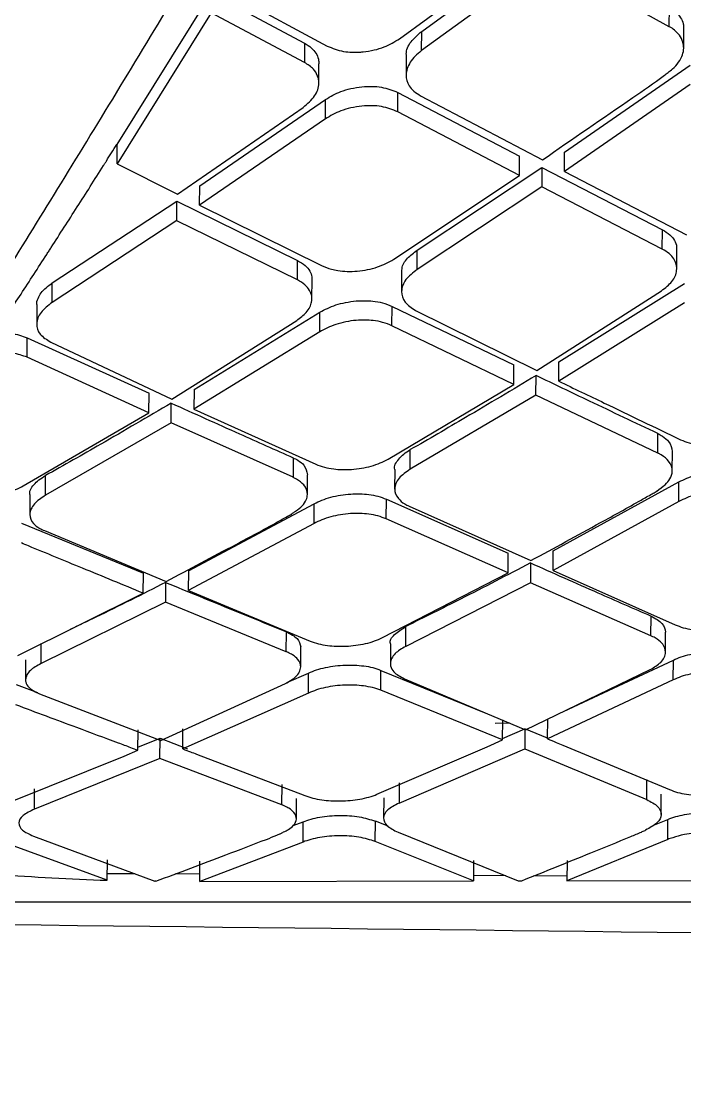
# Model space of a CAD drawing. Extents: x 943 to 1030, y 781 to 934.
# Drawn here: x 1004.556 to 1005.205, y 876.964 to 878.018 of the extents above; entities that cross this region are included whole.
import ezdxf

# ---------------------------------------------------------------- set-up
doc = ezdxf.new("R2010")
doc.units = 0
doc.header["$MEASUREMENT"] = 0
doc.layers.add('1', color=4, linetype='Continuous')

# ---------------------------------------------------------------- blocks, each defined once
blk = doc.blocks.new('AIRA')
at = {"layer": '1', "color": 3, "linetype": 'Continuous', "lineweight": 25}
for p, q in [((61.7707, 74.8425), (61.8939, 74.9322)), ((61.749, 74.8353), (61.8721, 74.9255)), ((61.8938, 74.9133), (61.7706, 74.8236)), ((62.013, 74.8469), (61.8938, 74.9133)), ((61.4727, 74.7317), (61.5647, 74.8798)), ((61.5645, 74.8799), (61.656, 74.831)), ((61.5777, 74.8823), (61.6782, 74.8281)), ((61.5646, 74.8608), (61.4726, 74.7127)), ((61.6559, 74.812), (61.5646, 74.8608)), ((62.013, 74.8469), (62.0131, 74.8658)), ((61.7706, 74.8236), (61.7707, 74.8425)), ((62.0271, 74.8263), (62.0272, 74.8451)), ((61.656, 74.831), (61.6559, 74.812)), ((61.7555, 74.8187), (61.7554, 74.7996)), ((61.67, 74.7919), (61.6701, 74.8107)), ((61.9105, 74.7243), (62.0336, 74.8093)), ((62.0335, 74.7904), (61.9104, 74.7053)), ((61.5534, 74.6912), (61.6765, 74.7758)), ((61.6764, 74.7568), (61.6765, 74.7758)), ((61.7472, 74.7827), (61.8665, 74.7204)), ((61.7472, 74.7637), (61.7472, 74.7827)), ((61.7695, 74.7794), (61.8888, 74.7166)), ((61.5316, 74.683), (61.6548, 74.7681)), ((61.8664, 74.7014), (61.7472, 74.7637)), ((61.6764, 74.7568), (61.5533, 74.6722)), ((61.4726, 74.7127), (61.4727, 74.7316)), ((61.9104, 74.7053), (61.9105, 74.7242)), ((61.4726, 74.7127), (61.5316, 74.683)), ((61.8664, 74.7014), (61.8665, 74.7203)), ((61.7433, 74.6193), (61.8664, 74.7014)), ((61.7663, 74.6283), (61.8882, 74.7091)), ((61.8882, 74.7091), (61.8881, 74.6901)), ((61.8882, 74.7091), (62.0063, 74.6482)), ((61.9104, 74.7053), (62.0297, 74.6433)), ((61.5533, 74.6722), (61.5534, 74.6912)), ((61.8881, 74.6901), (61.7662, 74.6094)), ((62.0062, 74.6293), (61.8881, 74.6901)), ((61.4091, 74.5962), (61.531, 74.6762)), ((61.531, 74.6762), (61.6492, 74.6181)), ((61.531, 74.6572), (61.531, 74.6762)), ((61.5533, 74.6722), (61.6726, 74.6131)), ((61.531, 74.6572), (61.409, 74.5771)), ((61.6491, 74.5991), (61.531, 74.6571)), ((62.0062, 74.6293), (62.0063, 74.6482)), ((61.7662, 74.6094), (61.7663, 74.6283)), ((62.0203, 74.6102), (62.0204, 74.629)), ((61.6491, 74.5991), (61.6492, 74.6181)), ((61.751, 74.6068), (61.751, 74.5875)), ((61.409, 74.5771), (61.4091, 74.5962)), ((61.6632, 74.5806), (61.6633, 74.5996)), ((61.9049, 74.519), (62.028, 74.5957)), ((61.8832, 74.5104), (62.0054, 74.5885)), ((61.3939, 74.5749), (61.3938, 74.5558)), ((62.0279, 74.5767), (61.9048, 74.5)), ((61.5478, 74.4918), (61.6709, 74.5674)), ((61.6708, 74.5483), (61.6709, 74.5674)), ((61.7415, 74.5542), (61.7416, 74.5732)), ((61.7416, 74.5732), (61.8609, 74.5158)), ((61.7647, 74.5693), (61.8832, 74.5104)), ((61.5261, 74.4825), (61.6483, 74.5595)), ((61.8608, 74.4968), (61.7415, 74.5542)), ((61.3844, 74.5234), (61.3845, 74.5425)), ((61.3845, 74.5425), (61.5038, 74.4883)), ((61.6708, 74.5483), (61.5477, 74.4727)), ((61.4076, 74.5382), (61.5261, 74.4825)), ((61.5037, 74.4691), (61.3844, 74.5234)), ((61.8608, 74.4968), (61.8609, 74.5158)), ((61.9048, 74.5), (61.9049, 74.519)), ((61.8825, 74.4864), (61.8826, 74.5054)), ((61.5478, 74.4918), (61.5477, 74.4727)), ((61.7378, 74.4236), (61.8608, 74.4968)), ((61.5037, 74.4691), (61.5038, 74.4883)), ((61.8825, 74.4864), (61.7594, 74.4137)), ((62.0018, 74.4295), (61.8825, 74.4864)), ((61.3807, 74.3974), (61.5037, 74.4691)), ((61.5254, 74.4593), (61.5255, 74.4785)), ((61.5477, 74.4727), (61.667, 74.4186)), ((61.5254, 74.4593), (61.4023, 74.3882)), ((61.6447, 74.4058), (61.5254, 74.4593)), ((62.0018, 74.4295), (62.0019, 74.4486)), ((61.7594, 74.4137), (61.7595, 74.4329)), ((62.0159, 74.4121), (62.016, 74.4312)), ((61.6448, 74.425), (61.6447, 74.4058)), ((61.4023, 74.3882), (61.4024, 74.4075)), ((61.6588, 74.3892), (61.6589, 74.4084)), ((61.7443, 74.4134), (61.7442, 74.3942)), ((61.8994, 74.3338), (62.0224, 74.4014)), ((62.0223, 74.3822), (62.0224, 74.4014)), ((61.3872, 74.3887), (61.3871, 74.3694)), ((61.736, 74.3651), (61.7361, 74.3843)), ((61.7361, 74.3844), (61.8554, 74.3315)), ((61.5423, 74.3143), (61.6654, 74.3799)), ((61.6653, 74.3606), (61.6654, 74.3799)), ((61.7583, 74.3776), (61.8776, 74.3242)), ((62.0223, 74.3822), (61.8993, 74.3145)), ((61.8553, 74.3122), (61.736, 74.3651)), ((61.379, 74.3609), (61.4983, 74.3118)), ((61.4013, 74.3536), (61.5206, 74.3039)), ((61.6653, 74.3606), (61.5422, 74.2949)), ((61.8553, 74.3122), (61.8554, 74.3315)), ((61.8993, 74.3145), (61.8994, 74.3338)), ((61.8771, 74.322), (61.877, 74.3026)), ((61.4982, 74.2923), (61.4983, 74.3117)), ((61.5423, 74.3143), (61.5422, 74.2949)), ((61.7323, 74.2488), (61.8553, 74.3122)), ((61.8993, 74.3145), (62.0186, 74.2614)), ((61.52, 74.3029), (61.5199, 74.2834)), ((61.877, 74.3026), (61.7551, 74.2403)), ((61.9951, 74.2505), (61.877, 74.3026)), ((61.3752, 74.2313), (61.4982, 74.2923)), ((61.5423, 74.2949), (61.6616, 74.2455)), ((61.5199, 74.2834), (61.3981, 74.2235)), ((61.6381, 74.235), (61.5199, 74.2834)), ((61.9951, 74.2505), (61.9952, 74.2699)), ((61.7551, 74.2403), (61.7552, 74.2598)), ((61.6381, 74.235), (61.6382, 74.2545)), ((62.0092, 74.2347), (62.0093, 74.2541)), ((61.3981, 74.2235), (61.3982, 74.2431)), ((61.6522, 74.2202), (61.6523, 74.2397)), ((61.7401, 74.2429), (61.74, 74.2234)), ((61.383, 74.2271), (61.3829, 74.2074)), ((61.9094, 74.1766), (62.017, 74.2269)), ((62.0169, 74.2075), (62.017, 74.2269)), ((61.7306, 74.1973), (61.7307, 74.2168)), ((61.7307, 74.2168), (61.8336, 74.1749)), ((61.8722, 74.1587), (61.9944, 74.2175)), ((61.6386, 74.2048), (61.6599, 74.2142)), ((61.6598, 74.1946), (61.6599, 74.2142)), ((61.7537, 74.2085), (61.8722, 74.1587)), ((62.0169, 74.2075), (61.8939, 74.1497)), ((61.3736, 74.2028), (61.3945, 74.195)), ((61.5152, 74.148), (61.6374, 74.2039)), ((61.6598, 74.1946), (61.5369, 74.1398)), ((61.8499, 74.1486), (61.7306, 74.1973)), ((61.3967, 74.1937), (61.5152, 74.148)), ((61.8567, 74.1652), (61.8425, 74.1649)), ((61.8499, 74.1486), (61.85, 74.1682)), ((61.8939, 74.1497), (61.894, 74.1693)), ((61.4929, 74.1385), (61.493, 74.1584)), ((61.5369, 74.1398), (61.537, 74.1596)), ((61.8499, 74.1499), (61.8716, 74.1594)), ((61.8717, 74.1594), (61.8716, 74.1398)), ((61.8939, 74.1503), (61.8717, 74.1594)), ((61.4929, 74.1416), (61.5146, 74.1503)), ((61.5145, 74.1304), (61.5146, 74.1503)), ((61.5146, 74.1503), (61.5413, 74.1401)), ((61.7269, 74.0954), (61.8347, 74.1419)), ((61.8347, 74.1419), (61.8499, 74.1486)), ((61.9089, 74.1435), (62.0132, 74.1001)), ((61.3699, 74.0887), (61.4794, 74.1329)), ((61.4794, 74.1329), (61.4929, 74.1385)), ((61.5503, 74.1348), (61.6562, 74.0942)), ((61.7486, 74.0868), (61.8716, 74.1398)), ((61.8716, 74.1398), (61.9909, 74.0903)), ((61.5145, 74.1304), (61.3916, 74.0809)), ((61.6339, 74.085), (61.5145, 74.1304)), ((61.9909, 74.0903), (61.991, 74.11)), ((61.3916, 74.0809), (61.3917, 74.1009)), ((61.6339, 74.085), (61.634, 74.1049)), ((61.7487, 74.1066), (61.7486, 74.0868)), ((61.648, 74.0715), (61.6481, 74.0913)), ((61.7335, 74.0919), (61.7334, 74.072)), ((62.005, 74.0757), (62.0051, 74.0954)), ((61.645, 74.0649), (61.6546, 74.0686)), ((61.6545, 74.0487), (61.6546, 74.0686)), ((61.7252, 74.0492), (61.7253, 74.0691)), ((61.7378, 74.0641), (61.7253, 74.0691)), ((61.997, 74.0649), (62.0116, 74.0709)), ((62.0115, 74.0513), (62.0116, 74.0709)), ((61.7475, 74.0582), (61.8652, 74.0107)), ((61.3906, 74.0545), (61.5095, 74.0103)), ((61.6545, 74.0487), (61.5536, 74.01)), ((61.8214, 74.0107), (61.7252, 74.0492)), ((62.0115, 74.0513), (61.9128, 74.0108)), ((61.4629, 74.0112), (61.3682, 74.0461)), ((61.4629, 74.0112), (61.463, 74.0313)), ((61.5536, 74.01), (61.5536, 74.0301)), ((61.8215, 74.0305), (61.8214, 74.0107)), ((61.9129, 74.0306), (61.9128, 74.0108)), ((61.4899, 74.0176), (61.463, 74.0177)), ((61.5536, 74.0172), (61.5292, 74.0174)), ((61.8531, 74.0156), (61.8214, 74.0158)), ((61.9128, 74.0153), (61.8803, 74.0155)), ((61.5103, 74.0103), (61.5095, 74.0103)), ((61.5536, 74.01), (61.8214, 74.0107)), ((61.8652, 74.0107), (61.8686, 74.0108)), ((61.9128, 74.0108), (62.1766, 74.0111))]:
    blk.add_line(p, q, dxfattribs=at)
for points, knots in [([(60.4284, 74.1391), (60.4434, 74.1694), (60.4734, 74.23), (60.5245, 74.3426), (60.5825, 74.4754), (60.6483, 74.6341), (60.7225, 74.8204), (60.8025, 75.0352), (60.8895, 75.2732), (60.9919, 75.558), (61.1109, 75.8894), (61.2471, 76.2641), (61.3894, 76.6477), (61.5373, 77.0375), (61.6898, 77.4305), (61.7952, 77.6938), (61.8479, 77.8253)], [0, 0, 0, 0, 0.06234, 0.124818, 0.187363, 0.250453, 0.313852, 0.376637, 0.439459, 0.502671, 0.586016, 0.668823, 0.751617, 0.834542, 0.917364, 1, 1, 1, 1]), ([(60.5149, 74.1363), (60.5322, 74.1663), (60.567, 74.2263), (60.6276, 74.3369), (60.6924, 74.4695), (60.7636, 74.6289), (60.8401, 74.8173), (60.9197, 75.0342), (61.0035, 75.2738), (61.0992, 75.5594), (61.208, 75.8906), (61.331, 76.2641), (61.4591, 76.6459), (61.5928, 77.033), (61.7318, 77.4228), (61.83, 77.6832), (61.879, 77.8133)], [0, 0, 0, 0, 0.062319, 0.124752, 0.187451, 0.250906, 0.314486, 0.37751, 0.44061, 0.503895, 0.587131, 0.669779, 0.75236, 0.835034, 0.917583, 1, 1, 1, 1]), ([(60.7336, 74.1596), (60.7365, 74.1643), (60.7528, 74.1906), (60.7848, 74.2419), (60.8227, 74.3112), (60.8603, 74.3833), (60.8986, 74.4549), (60.9437, 74.5413), (60.9949, 74.6464), (61.0515, 74.7726), (61.1202, 74.9204), (61.1911, 75.0782), (61.2679, 75.2534), (61.3508, 75.4448), (61.4393, 75.6519), (61.5308, 75.8669), (61.6251, 76.0859), (61.7237, 76.3124), (61.8145, 76.5199), (61.895, 76.7012), (61.9665, 76.8604), (62.0434, 77.0293), (62.12, 77.1968), (62.1879, 77.344), (62.2294, 77.4303), (62.2474, 77.4677)], [0, 0, 0, 0, 0.009738, 0.054602, 0.100033, 0.132056, 0.170263, 0.205637, 0.248795, 0.300159, 0.346151, 0.397485, 0.446642, 0.498592, 0.555879, 0.611205, 0.664279, 0.721091, 0.779345, 0.816197, 0.852883, 0.894557, 0.93795, 0.973138, 1, 1, 1, 1]), ([(62.2616, 77.462), (62.1966, 77.3238), (62.0665, 77.0471), (61.88, 76.635), (61.7012, 76.2271), (61.529, 75.8288), (61.3872, 75.4934), (61.2694, 75.2222), (61.1764, 75.0091), (61.0845, 74.8138), (60.9965, 74.6225), (60.8998, 74.4448), (60.8123, 74.2851), (60.7601, 74.2015), (60.7339, 74.1596)], [0, 0, 0, 0, 0.099304, 0.198802, 0.298385, 0.398317, 0.498406, 0.560917, 0.623789, 0.687365, 0.750255, 0.83339, 0.916532, 1, 1, 1, 1]), ([(61.0518, 74.1437), (61.0792, 74.1803), (61.1345, 74.2538), (61.2302, 74.3956), (61.3338, 74.5575), (61.4459, 74.739), (61.5655, 74.937), (61.7148, 75.1871), (61.8974, 75.4945), (62.1175, 75.8603), (62.3504, 76.241), (62.517, 76.5006), (62.6004, 76.6306)], [0, 0, 0, 0, 0.080977, 0.162706, 0.245456, 0.32577, 0.407713, 0.491267, 0.616464, 0.743326, 0.871464, 1, 1, 1, 1]), ([(62.0131, 74.8659), (62.0154, 74.8644), (62.0199, 74.8615), (62.0243, 74.856), (62.0269, 74.8505), (62.027, 74.8467), (62.027, 74.8451)], [0, 0, 0, 0, 0.271131, 0.53705, 0.797876, 1, 1, 1, 1]), ([(61.7557, 74.8187), (61.7557, 74.8192), (61.7552, 74.8237), (61.759, 74.8324), (61.7669, 74.8392), (61.7707, 74.8425)], [0, 0, 0, 0, 0.066566, 0.545456, 1, 1, 1, 1]), ([(62.0119, 74.8022), (62.0133, 74.8034), (62.0174, 74.8066), (62.0226, 74.8122), (62.0262, 74.8192), (62.0274, 74.8259), (62.0266, 74.8324), (62.0229, 74.8395), (62.0175, 74.8447), (62.0135, 74.8467), (62.013, 74.8469)], [0, 0, 0, 0, 0.079322, 0.224044, 0.374642, 0.500235, 0.624133, 0.773373, 0.973603, 1, 1, 1, 1]), ([(61.656, 74.831), (61.6583, 74.8295), (61.6629, 74.8267), (61.6673, 74.8213), (61.6698, 74.8159), (61.6699, 74.8122), (61.6699, 74.8107)], [0, 0, 0, 0, 0.276602, 0.546336, 0.809338, 1, 1, 1, 1]), ([(61.6782, 74.8281), (61.6833, 74.826), (61.6929, 74.8221), (61.7061, 74.8218), (61.7162, 74.8227), (61.724, 74.824), (61.7366, 74.8278), (61.7442, 74.8323), (61.749, 74.8353)], [0, 0, 0, 0, 0.249691, 0.472366, 0.499673, 0.639048, 0.769034, 1, 1, 1, 1]), ([(61.7706, 74.8236), (61.7684, 74.8218), (61.7639, 74.8183), (61.7577, 74.8104), (61.7542, 74.8), (61.757, 74.7904), (61.7627, 74.7837), (61.7672, 74.7809), (61.7695, 74.7794)], [0, 0, 0, 0, 0.126357, 0.251888, 0.49976, 0.733174, 0.862506, 1, 1, 1, 1]), ([(61.6548, 74.7681), (61.6589, 74.7717), (61.6673, 74.7789), (61.6708, 74.7903), (61.6691, 74.7991), (61.6646, 74.8066), (61.6591, 74.81), (61.6559, 74.812)], [0, 0, 0, 0, 0.249333, 0.498924, 0.664441, 0.803178, 1, 1, 1, 1]), ([(61.8888, 74.7166), (61.9182, 74.737), (61.9581, 74.7646), (61.9992, 74.7926), (62.0107, 74.8013), (62.0119, 74.8022)], [0, 0, 0, 0, 0.718028, 0.970359, 1, 1, 1, 1]), ([(61.6765, 74.7758), (61.6813, 74.7786), (61.6888, 74.7831), (61.7015, 74.7867), (61.7085, 74.7879), (61.7121, 74.7882), (61.7121, 74.7882), (61.7186, 74.7889), (61.732, 74.7888), (61.7422, 74.7847), (61.7472, 74.7827)], [0, 0, 0, 0, 0.230099, 0.359963, 0.499355, 0.499405, 0.499419, 0.499426, 0.749854, 1, 1, 1, 1]), ([(61.7472, 74.7637), (61.7421, 74.7657), (61.7319, 74.7698), (61.715, 74.77), (61.7015, 74.7678), (61.6888, 74.7641), (61.6812, 74.7597), (61.6764, 74.7568)], [0, 0, 0, 0, 0.24954, 0.499848, 0.638927, 0.7691, 1, 1, 1, 1]), ([(61.462, 74.7155), (61.4637, 74.7182), (61.4671, 74.7236), (61.4705, 74.7291), (61.4722, 74.7318)], [0, 0, 0, 0, 0.499981, 1, 1, 1, 1]), ([(61.408, 74.6309), (61.4165, 74.6441), (61.4334, 74.6703), (61.4506, 74.6974), (61.4592, 74.711)], [0, 0, 0, 0, 0.499906, 1, 1, 1, 1]), ([(61.4592, 74.711), (61.4597, 74.7117), (61.4606, 74.7132), (61.4616, 74.7148), (61.4621, 74.7155)], [0, 0, 0, 0, 0.4999946, 1, 1, 1, 1]), ([(62.0063, 74.6482), (62.0089, 74.6467), (62.0139, 74.6437), (62.0183, 74.6379), (62.0204, 74.6329), (62.0202, 74.6299), (62.0201, 74.629)], [0, 0, 0, 0, 0.308159, 0.600112, 0.875906, 1, 1, 1, 1]), ([(61.4037, 74.6241), (61.4044, 74.6253), (61.4059, 74.6275), (61.4074, 74.6298), (61.4081, 74.6309)], [0, 0, 0, 0, 0.499993, 1, 1, 1, 1]), ([(61.7513, 74.6068), (61.7513, 74.6079), (61.7512, 74.6125), (61.7555, 74.6202), (61.7629, 74.6258), (61.7663, 74.6283)], [0, 0, 0, 0, 0.151311, 0.608045, 1, 1, 1, 1]), ([(62.0054, 74.5885), (62.0092, 74.5914), (62.0169, 74.5975), (62.0206, 74.6067), (62.0202, 74.6143), (62.0177, 74.6199), (62.0132, 74.6252), (62.0086, 74.6279), (62.0062, 74.6293)], [0, 0, 0, 0, 0.222565, 0.462636, 0.590015, 0.722004, 0.858651, 1, 1, 1, 1]), ([(61.3536, 74.5475), (61.3619, 74.56), (61.3784, 74.5851), (61.3952, 74.611), (61.4036, 74.624)], [0, 0, 0, 0, 0.4999282, 1, 1, 1, 1]), ([(61.6492, 74.6181), (61.6518, 74.6166), (61.6569, 74.6137), (61.6613, 74.608), (61.6633, 74.6033), (61.6631, 74.6004), (61.663, 74.5996)], [0, 0, 0, 0, 0.313685, 0.609502, 0.887503, 1, 1, 1, 1]), ([(61.6726, 74.6131), (61.6757, 74.6118), (61.6806, 74.6098), (61.6922, 74.6075), (61.7044, 74.6071), (61.7177, 74.6091), (61.7305, 74.6123), (61.7382, 74.6166), (61.7433, 74.6193)], [0, 0, 0, 0, 0.161112, 0.250939, 0.500049, 0.630494, 0.757419, 1, 1, 1, 1]), ([(61.7662, 74.6094), (61.7621, 74.6061), (61.7558, 74.6012), (61.7518, 74.5937), (61.7503, 74.5861), (61.753, 74.5769), (61.7608, 74.5718), (61.7647, 74.5693)], [0, 0, 0, 0, 0.24335, 0.37029, 0.500543, 0.750047, 1, 1, 1, 1]), ([(61.394, 74.5749), (61.394, 74.575), (61.3935, 74.5769), (61.395, 74.581), (61.3987, 74.5882), (61.405, 74.5931), (61.4091, 74.5962)], [0, 0, 0, 0, 0.020743, 0.276585, 0.525227, 1, 1, 1, 1]), ([(61.6483, 74.5595), (61.6517, 74.562), (61.6591, 74.5675), (61.6632, 74.576), (61.6633, 74.5833), (61.6612, 74.5891), (61.6567, 74.5947), (61.6517, 74.5976), (61.6491, 74.5991)], [0, 0, 0, 0, 0.199757, 0.432215, 0.561484, 0.699183, 0.845346, 1, 1, 1, 1]), ([(61.409, 74.5771), (61.4049, 74.574), (61.3987, 74.5691), (61.3947, 74.5618), (61.3931, 74.5544), (61.3959, 74.5455), (61.4037, 74.5406), (61.4076, 74.5382)], [0, 0, 0, 0, 0.242289, 0.369414, 0.500371, 0.749923, 1, 1, 1, 1]), ([(61.6709, 74.5674), (61.6759, 74.57), (61.6836, 74.5741), (61.6963, 74.5772), (61.7086, 74.579), (61.7211, 74.5788), (61.733, 74.5768), (61.7386, 74.5745), (61.7416, 74.5732)], [0, 0, 0, 0, 0.2384096, 0.3652557, 0.4970153, 0.7097513, 0.8452803, 1, 1, 1, 1]), ([(61.7415, 74.5542), (61.7386, 74.5554), (61.7331, 74.5577), (61.7213, 74.5598), (61.7088, 74.56), (61.6964, 74.5582), (61.6836, 74.555), (61.6759, 74.551), (61.6708, 74.5483)], [0, 0, 0, 0, 0.150956, 0.284896, 0.500969, 0.631908, 0.759299, 1, 1, 1, 1]), ([(61.3538, 74.5475), (61.3589, 74.5475), (61.3705, 74.5475), (61.3795, 74.5443), (61.3845, 74.5425)], [0, 0, 0, 0, 0.440212, 1, 1, 1, 1]), ([(61.3844, 74.5234), (61.38, 74.525), (61.3712, 74.5282), (61.3598, 74.5283), (61.354, 74.5284)], [0, 0, 0, 0, 0.50106, 1, 1, 1, 1]), ([(61.8826, 74.5054), (61.8596, 74.4916), (61.8185, 74.467), (61.7776, 74.4433), (61.7595, 74.4329)], [0, 0, 0, 0, 0.560001, 1, 1, 1, 1]), ([(62.0019, 74.4486), (61.9796, 74.4592), (61.9398, 74.4781), (61.9001, 74.4971), (61.8826, 74.5054)], [0, 0, 0, 0, 0.56, 1, 1, 1, 1]), ([(61.9048, 74.5), (61.9197, 74.4928), (61.9594, 74.4737), (61.9992, 74.4546), (62.0241, 74.4426)], [0, 0, 0, 0, 0.3727072, 1, 1, 1, 1]), ([(61.5255, 74.4785), (61.5025, 74.465), (61.4614, 74.4408), (61.4205, 74.4177), (61.4024, 74.4075)], [0, 0, 0, 0, 0.560001, 1, 1, 1, 1]), ([(61.5255, 74.4785), (61.5477, 74.4685), (61.5875, 74.4506), (61.6273, 74.4328), (61.6448, 74.425)], [0, 0, 0, 0, 0.56, 1, 1, 1, 1]), ([(62.0019, 74.4486), (62.0034, 74.4478), (62.0077, 74.4456), (62.0141, 74.44), (62.0152, 74.4345), (62.0159, 74.4312)], [0, 0, 0, 0, 0.176023, 0.506315, 1, 1, 1, 1]), ([(62.0241, 74.4426), (62.0268, 74.4415), (62.032, 74.4393), (62.0437, 74.437), (62.0563, 74.4365), (62.0695, 74.438), (62.0801, 74.4404), (62.0888, 74.4439), (62.0933, 74.4462), (62.0948, 74.447)], [0, 0, 0, 0, 0.141302, 0.269122, 0.500645, 0.625891, 0.769161, 0.919704, 1, 1, 1, 1]), ([(61.7444, 74.4134), (61.7444, 74.4135), (61.7431, 74.4167), (61.7468, 74.4222), (61.7527, 74.4286), (61.7573, 74.4315), (61.7595, 74.4329)], [0, 0, 0, 0, 0.008277, 0.502111, 0.755639, 1, 1, 1, 1]), ([(62.0007, 74.3924), (62.0036, 74.3944), (62.0092, 74.3983), (62.0144, 74.4047), (62.0169, 74.4127), (62.0138, 74.4211), (62.0075, 74.4265), (62.0033, 74.4287), (62.0022, 74.4293), (62.0019, 74.4294), (62.0018, 74.4295), (62.0018, 74.4295)], [0, 0, 0, 0, 0.1686, 0.314286, 0.500831, 0.749908, 0.935304, 0.98281, 0.995195, 0.999509, 1, 1, 1, 1]), ([(61.6448, 74.425), (61.6464, 74.4242), (61.6507, 74.4221), (61.6571, 74.4168), (61.6581, 74.4116), (61.6588, 74.4084)], [0, 0, 0, 0, 0.188751, 0.505684, 1, 1, 1, 1]), ([(61.667, 74.4186), (61.6698, 74.4176), (61.675, 74.4155), (61.6866, 74.4134), (61.6992, 74.4131), (61.7118, 74.4145), (61.7214, 74.4167), (61.7303, 74.4197), (61.7353, 74.4223), (61.7378, 74.4236)], [0, 0, 0, 0, 0.142562, 0.273427, 0.499431, 0.625131, 0.75031, 0.875192, 1, 1, 1, 1]), ([(61.3873, 74.3887), (61.3873, 74.3888), (61.386, 74.3918), (61.3896, 74.3971), (61.3956, 74.4033), (61.4002, 74.4061), (61.4024, 74.4075)], [0, 0, 0, 0, 0.006582, 0.501243, 0.755664, 1, 1, 1, 1]), ([(61.6436, 74.3702), (61.644, 74.3705), (61.6453, 74.3714), (61.6491, 74.3737), (61.6542, 74.3778), (61.6579, 74.3835), (61.6595, 74.3906), (61.6567, 74.3978), (61.6504, 74.4029), (61.6463, 74.405), (61.6451, 74.4056), (61.6448, 74.4057), (61.6447, 74.4058), (61.6447, 74.4058)], [0, 0, 0, 0, 0.023367, 0.067341, 0.217527, 0.372034, 0.50098, 0.750044, 0.933882, 0.981723, 0.994558, 0.999332, 1, 1, 1, 1]), ([(61.7594, 74.4137), (61.7554, 74.4109), (61.7491, 74.4066), (61.7451, 74.3998), (61.7435, 74.3929), (61.7463, 74.3858), (61.7526, 74.3804), (61.7569, 74.3783), (61.7583, 74.3776)], [0, 0, 0, 0, 0.235292, 0.364139, 0.500288, 0.749679, 0.915824, 1, 1, 1, 1]), ([(62.0224, 74.4014), (62.0276, 74.4038), (62.0354, 74.4074), (62.0482, 74.4101), (62.0609, 74.4114), (62.0736, 74.4109), (62.0853, 74.4085), (62.0905, 74.4064), (62.0932, 74.4053)], [0, 0, 0, 0, 0.246373, 0.372171, 0.499627, 0.729573, 0.85981, 1, 1, 1, 1]), ([(61.3099, 74.392), (61.3126, 74.391), (61.3178, 74.3891), (61.3295, 74.3871), (61.342, 74.3869), (61.3546, 74.3884), (61.3642, 74.3906), (61.3732, 74.3936), (61.3782, 74.3961), (61.3807, 74.3974)], [0, 0, 0, 0, 0.141904, 0.27256, 0.499581, 0.624908, 0.749899, 0.874835, 1, 1, 1, 1]), ([(61.4023, 74.3882), (61.3983, 74.3855), (61.392, 74.3813), (61.388, 74.3747), (61.3864, 74.368), (61.3892, 74.3614), (61.3954, 74.3563), (61.3997, 74.3543), (61.4013, 74.3536)], [0, 0, 0, 0, 0.234281, 0.363297, 0.500109, 0.749612, 0.90944, 1, 1, 1, 1]), ([(61.6654, 74.3799), (61.6678, 74.3811), (61.6728, 74.3836), (61.6816, 74.3865), (61.6912, 74.3885), (61.7039, 74.3899), (61.7166, 74.3895), (61.7283, 74.3874), (61.7334, 74.3854), (61.7361, 74.3844)], [0, 0, 0, 0, 0.123367, 0.247578, 0.37292, 0.499547, 0.730112, 0.860214, 1, 1, 1, 1]), ([(61.8776, 74.3242), (61.9004, 74.3366), (61.9363, 74.3562), (61.9758, 74.378), (61.9939, 74.3884), (61.999, 74.3912), (62.0005, 74.3922), (62.0007, 74.3924)], [0, 0, 0, 0, 0.5542, 0.876803, 0.963311, 0.995487, 1, 1, 1, 1]), ([(62.0931, 74.3862), (62.0904, 74.3873), (62.0853, 74.3894), (62.0736, 74.3918), (62.0609, 74.3923), (62.0482, 74.3909), (62.0354, 74.3883), (62.0275, 74.3846), (62.0223, 74.3822)], [0, 0, 0, 0, 0.139178, 0.269056, 0.500231, 0.627372, 0.753383, 1, 1, 1, 1]), ([(61.5206, 74.3039), (61.5434, 74.316), (61.5795, 74.3351), (61.6191, 74.3562), (61.6372, 74.3664), (61.6421, 74.3691), (61.6434, 74.37), (61.6436, 74.3702)], [0, 0, 0, 0, 0.556155, 0.8812, 0.966356, 0.996399, 1, 1, 1, 1]), ([(61.736, 74.3651), (61.7334, 74.3661), (61.7282, 74.3681), (61.7166, 74.3703), (61.7039, 74.3707), (61.6911, 74.3693), (61.6816, 74.3672), (61.6727, 74.3643), (61.6677, 74.3619), (61.6653, 74.3606)], [0, 0, 0, 0, 0.13879, 0.268464, 0.499887, 0.626434, 0.75209, 0.876515, 1, 1, 1, 1]), ([(61.4982, 74.2923), (61.4784, 74.3005), (61.4409, 74.3159), (61.4011, 74.3323), (61.3812, 74.3405), (61.3789, 74.3415)], [0, 0, 0, 0, 0.499998, 0.942006, 1, 1, 1, 1]), ([(61.8771, 74.322), (61.8543, 74.31), (61.8136, 74.2888), (61.7731, 74.2687), (61.7552, 74.2598)], [0, 0, 0, 0, 0.560001, 1, 1, 1, 1]), ([(61.8771, 74.322), (61.8991, 74.3122), (61.9385, 74.2948), (61.9779, 74.2775), (61.9952, 74.2699)], [0, 0, 0, 0, 0.56, 1, 1, 1, 1]), ([(61.52, 74.3029), (61.4972, 74.2913), (61.4662, 74.2756), (61.4352, 74.2609), (61.427, 74.257)], [0, 0, 0, 0, 0.734021, 1, 1, 1, 1]), ([(61.52, 74.3029), (61.5421, 74.2938), (61.5815, 74.2777), (61.6209, 74.2616), (61.6382, 74.2545)], [0, 0, 0, 0, 0.56, 1, 1, 1, 1]), ([(61.9952, 74.2699), (61.9993, 74.2676), (62.0074, 74.2631), (62.0087, 74.2571), (62.0093, 74.2541)], [0, 0, 0, 0, 0.50248, 1, 1, 1, 1]), ([(61.7402, 74.2429), (61.7401, 74.243), (61.7389, 74.2458), (61.7431, 74.2521), (61.7512, 74.2572), (61.7552, 74.2598)], [0, 0, 0, 0, 0.014684, 0.506632, 1, 1, 1, 1]), ([(62.0186, 74.2614), (62.0212, 74.2604), (62.0263, 74.2584), (62.0379, 74.2561), (62.0506, 74.2554), (62.0634, 74.2565), (62.0742, 74.2585), (62.0824, 74.2611), (62.0875, 74.2636), (62.0889, 74.2641), (62.0893, 74.2643)], [0, 0, 0, 0, 0.136535, 0.265235, 0.498731, 0.623925, 0.748735, 0.924773, 0.974931, 1, 1, 1, 1]), ([(61.6382, 74.2545), (61.6423, 74.2524), (61.6504, 74.2483), (61.6516, 74.2426), (61.6523, 74.2397)], [0, 0, 0, 0, 0.50189, 1, 1, 1, 1]), ([(61.6616, 74.2455), (61.6642, 74.2446), (61.6692, 74.2427), (61.6808, 74.2406), (61.6935, 74.2401), (61.7062, 74.2412), (61.7157, 74.2429), (61.7247, 74.2454), (61.7298, 74.2477), (61.7323, 74.2488)], [0, 0, 0, 0, 0.136821, 0.265634, 0.499001, 0.621675, 0.745819, 0.871807, 1, 1, 1, 1]), ([(61.9944, 74.2175), (61.9982, 74.2198), (62.0042, 74.2234), (62.0084, 74.2295), (62.0099, 74.2355), (62.0077, 74.2418), (62.0024, 74.2467), (61.9981, 74.2492), (61.996, 74.2501), (61.9954, 74.2504), (61.9952, 74.2505), (61.9951, 74.2505), (61.9951, 74.2505)], [0, 0, 0, 0, 0.22469, 0.356324, 0.500618, 0.716716, 0.872173, 0.966663, 0.990982, 0.997402, 0.999708, 1, 1, 1, 1]), ([(61.7551, 74.2403), (61.7512, 74.238), (61.7451, 74.2344), (61.7409, 74.2285), (61.74, 74.2252), (61.74, 74.2232), (61.74, 74.2224), (61.7404, 74.2196), (61.7431, 74.2143), (61.7498, 74.2107), (61.7537, 74.2085)], [0, 0, 0, 0, 0.227326, 0.358308, 0.50069, 0.509896, 0.525431, 0.57548, 0.751062, 1, 1, 1, 1]), ([(61.6374, 74.2039), (61.6412, 74.2061), (61.6472, 74.2095), (61.6513, 74.2153), (61.6529, 74.221), (61.6507, 74.2269), (61.6454, 74.2315), (61.6411, 74.2337), (61.6389, 74.2347), (61.6383, 74.2349), (61.6381, 74.235), (61.6381, 74.235)], [0, 0, 0, 0, 0.223953, 0.355718, 0.500502, 0.715689, 0.870853, 0.965682, 0.99041, 0.999019, 1, 1, 1, 1]), ([(62.017, 74.2269), (62.0195, 74.228), (62.0245, 74.2302), (62.0334, 74.2326), (62.043, 74.2342), (62.0557, 74.2352), (62.0685, 74.2345), (62.0801, 74.2321), (62.0851, 74.2302), (62.0877, 74.2292)], [0, 0, 0, 0, 0.126877, 0.252404, 0.376925, 0.500949, 0.736642, 0.8649, 1, 1, 1, 1]), ([(61.3981, 74.2235), (61.3942, 74.2213), (61.388, 74.2178), (61.3839, 74.2123), (61.383, 74.2092), (61.3829, 74.2076), (61.3829, 74.2073), (61.3829, 74.2066), (61.3833, 74.204), (61.386, 74.199), (61.3928, 74.1956), (61.3967, 74.1937)], [0, 0, 0, 0, 0.226377, 0.357484, 0.50043, 0.502909, 0.507151, 0.520922, 0.569598, 0.75102, 1, 1, 1, 1]), ([(61.6599, 74.2142), (61.6624, 74.2153), (61.6675, 74.2174), (61.6764, 74.2197), (61.686, 74.2213), (61.6988, 74.2223), (61.7116, 74.2217), (61.7231, 74.2196), (61.7281, 74.2178), (61.7307, 74.2168)], [0, 0, 0, 0, 0.127153, 0.252722, 0.377151, 0.500843, 0.736295, 0.864627, 1, 1, 1, 1]), ([(62.0876, 74.2098), (62.085, 74.2108), (62.08, 74.2127), (62.0685, 74.2151), (62.0557, 74.2158), (62.0429, 74.2148), (62.0333, 74.2132), (62.0244, 74.2108), (62.0194, 74.2086), (62.0169, 74.2075)], [0, 0, 0, 0, 0.13459, 0.262683, 0.499083, 0.622951, 0.747645, 0.873213, 1, 1, 1, 1]), ([(61.7306, 74.1973), (61.728, 74.1982), (61.723, 74.2), (61.7115, 74.2021), (61.6987, 74.2027), (61.6859, 74.2017), (61.6763, 74.2001), (61.6674, 74.1977), (61.6624, 74.1956), (61.6598, 74.1946)], [0, 0, 0, 0, 0.134897, 0.263089, 0.499275, 0.622896, 0.747431, 0.872985, 1, 1, 1, 1]), ([(61.4929, 74.1385), (61.4906, 74.1393), (61.4842, 74.1417), (61.4643, 74.1491), (61.4268, 74.1631), (61.3934, 74.1755), (61.3735, 74.183)], [0, 0, 0, 0, 0.057422, 0.159896, 0.500001, 1, 1, 1, 1]), ([(62.1261, 67.6965), (61.9862, 68.0051), (61.7063, 68.6222), (61.3423, 69.5553), (61.0195, 70.4931), (60.7418, 71.4355), (60.5099, 72.3818), (60.3274, 73.2863), (60.2443, 73.8762), (60.2059, 74.1488)], [0, 0, 0, 0, 0.145843, 0.291664, 0.437429, 0.583233, 0.729055, 0.874823, 1, 1, 1, 1]), ([(61.8939, 74.1497), (61.8967, 74.1486), (61.9017, 74.1465), (61.9067, 74.1445), (61.9089, 74.1435)], [0, 0, 0, 0, 0.560001, 1, 1, 1, 1]), ([(61.5369, 74.1398), (61.5394, 74.1389), (61.5438, 74.1372), (61.5483, 74.1355), (61.5503, 74.1348)], [0, 0, 0, 0, 0.560001, 1, 1, 1, 1]), ([(62.0132, 74.1001), (62.0158, 74.0991), (62.0207, 74.0972), (62.0323, 74.0948), (62.0453, 74.0939), (62.0582, 74.0947), (62.0687, 74.0961), (62.0775, 74.0988), (62.0823, 74.1005), (62.0839, 74.1011)], [0, 0, 0, 0, 0.133853, 0.261845, 0.500353, 0.624841, 0.750308, 0.914729, 1, 1, 1, 1]), ([(61.6562, 74.0942), (61.6588, 74.0933), (61.6637, 74.0916), (61.6753, 74.0894), (61.6881, 74.0886), (61.7009, 74.0893), (61.7103, 74.0906), (61.7193, 74.0926), (61.7244, 74.0945), (61.7269, 74.0954)], [0, 0, 0, 0, 0.134198, 0.262289, 0.500552, 0.620496, 0.743384, 0.869727, 1, 1, 1, 1]), ([(61.9909, 74.0903), (61.995, 74.0882), (62.0005, 74.0852), (62.0043, 74.08), (62.0058, 74.0746), (62.0024, 74.0671), (61.994, 74.0626), (61.9898, 74.0604)], [0, 0, 0, 0, 0.250489, 0.338254, 0.501586, 0.751021, 1, 1, 1, 1]), ([(61.3916, 74.0809), (61.3874, 74.0788), (61.3789, 74.0747), (61.3753, 74.0674), (61.3784, 74.0601), (61.3865, 74.0564), (61.3906, 74.0545)], [0, 0, 0, 0, 0.247643, 0.498578, 0.750201, 1, 1, 1, 1]), ([(61.6328, 74.0571), (61.6332, 74.0573), (61.6341, 74.0579), (61.6368, 74.0591), (61.6412, 74.0614), (61.6463, 74.0655), (61.6489, 74.0713), (61.6467, 74.0771), (61.6416, 74.0813), (61.6374, 74.0835), (61.6349, 74.0845), (61.6342, 74.0849), (61.6339, 74.085)], [0, 0, 0, 0, 0.017347, 0.047358, 0.146095, 0.296692, 0.499054, 0.707988, 0.86123, 0.958554, 0.986235, 1, 1, 1, 1]), ([(61.7486, 74.0868), (61.7444, 74.0847), (61.7359, 74.0803), (61.7323, 74.0723), (61.7354, 74.0644), (61.7435, 74.0603), (61.7475, 74.0582)], [0, 0, 0, 0, 0.247997, 0.498682, 0.750045, 1, 1, 1, 1]), ([(61.6546, 74.0686), (61.6571, 74.0695), (61.662, 74.0712), (61.6709, 74.0731), (61.6803, 74.0743), (61.6903, 74.0748), (61.7001, 74.0745), (61.7128, 74.0731), (61.7203, 74.0707), (61.7253, 74.0691)], [0, 0, 0, 0, 0.127889, 0.250064, 0.375795, 0.500251, 0.623672, 0.750628, 1, 1, 1, 1]), ([(62.0116, 74.0709), (62.0141, 74.0719), (62.019, 74.0737), (62.0279, 74.0757), (62.0373, 74.077), (62.0472, 74.0775), (62.0571, 74.0771), (62.0697, 74.0756), (62.0773, 74.073), (62.0823, 74.0713)], [0, 0, 0, 0, 0.127718, 0.250039, 0.37571, 0.500214, 0.623719, 0.750554, 1, 1, 1, 1]), ([(61.8686, 74.0108), (61.8912, 74.0198), (61.9267, 74.0342), (61.9657, 74.05), (61.9835, 74.0576), (61.9883, 74.0595), (61.9897, 74.0603), (61.9898, 74.0604)], [0, 0, 0, 0, 0.558794, 0.881262, 0.966084, 0.996283, 1, 1, 1, 1]), ([(62.0822, 74.0517), (62.0797, 74.0527), (62.0747, 74.0545), (62.0631, 74.057), (62.0501, 74.058), (62.0372, 74.0573), (62.0266, 74.056), (62.0178, 74.0535), (62.0131, 74.0518), (62.0115, 74.0513)], [0, 0, 0, 0, 0.133412, 0.261301, 0.500691, 0.625134, 0.750277, 0.916768, 1, 1, 1, 1]), ([(61.5103, 74.0103), (61.5332, 74.0188), (61.5693, 74.0323), (61.6088, 74.0475), (61.6264, 74.0543), (61.6311, 74.0563), (61.6324, 74.0569), (61.6328, 74.0571), (61.6328, 74.0571)], [0, 0, 0, 0, 0.561227, 0.884956, 0.968544, 0.990776, 0.998905, 1, 1, 1, 1]), ([(61.7252, 74.0492), (61.7202, 74.0508), (61.7126, 74.0532), (61.6999, 74.0546), (61.6901, 74.0549), (61.6802, 74.0544), (61.6708, 74.0532), (61.6619, 74.0513), (61.657, 74.0496), (61.6545, 74.0487)], [0, 0, 0, 0, 0.251047, 0.377162, 0.50059, 0.624744, 0.749388, 0.87182, 1, 1, 1, 1]), ([(61.2547, 74.03), (61.2879, 74.0253), (61.3541, 74.0157), (61.4267, 74.0127), (61.4629, 74.0112)], [0, 0, 0, 0, 0.500419, 1, 1, 1, 1]), ([(66.1508, 73.9698), (65.5514, 73.9767), (64.6299, 73.9873), (62.969, 73.9899), (61.9076, 73.9898), (61.1684, 73.9897)], [0, 0, 0, 0, 0.360925, 0.55487, 1, 1, 1, 1]), ([(61.1498, 73.9704), (61.9067, 73.9616), (63.5384, 73.9426), (65.5684, 73.9186), (67.0751, 73.896), (67.801, 73.8841), (68.3401, 73.8751), (69.4094, 73.8567), (70.3845, 73.8405), (71.1483, 73.8278)], [0, 0, 0, 0, 0.227111, 0.489631, 0.609075, 0.679169, 0.707418, 0.770829, 1, 1, 1, 1])]:
    blk.add_open_spline(points, degree=3, knots=knots, dxfattribs=at)

msp = doc.modelspace()

# ---------------------------------------------------------------- block references
at = {"layer": '1'}
msp.add_blockref('AIRA', (943.1775, 803.1658), dxfattribs=at)

doc.saveas('drawing.dxf')
